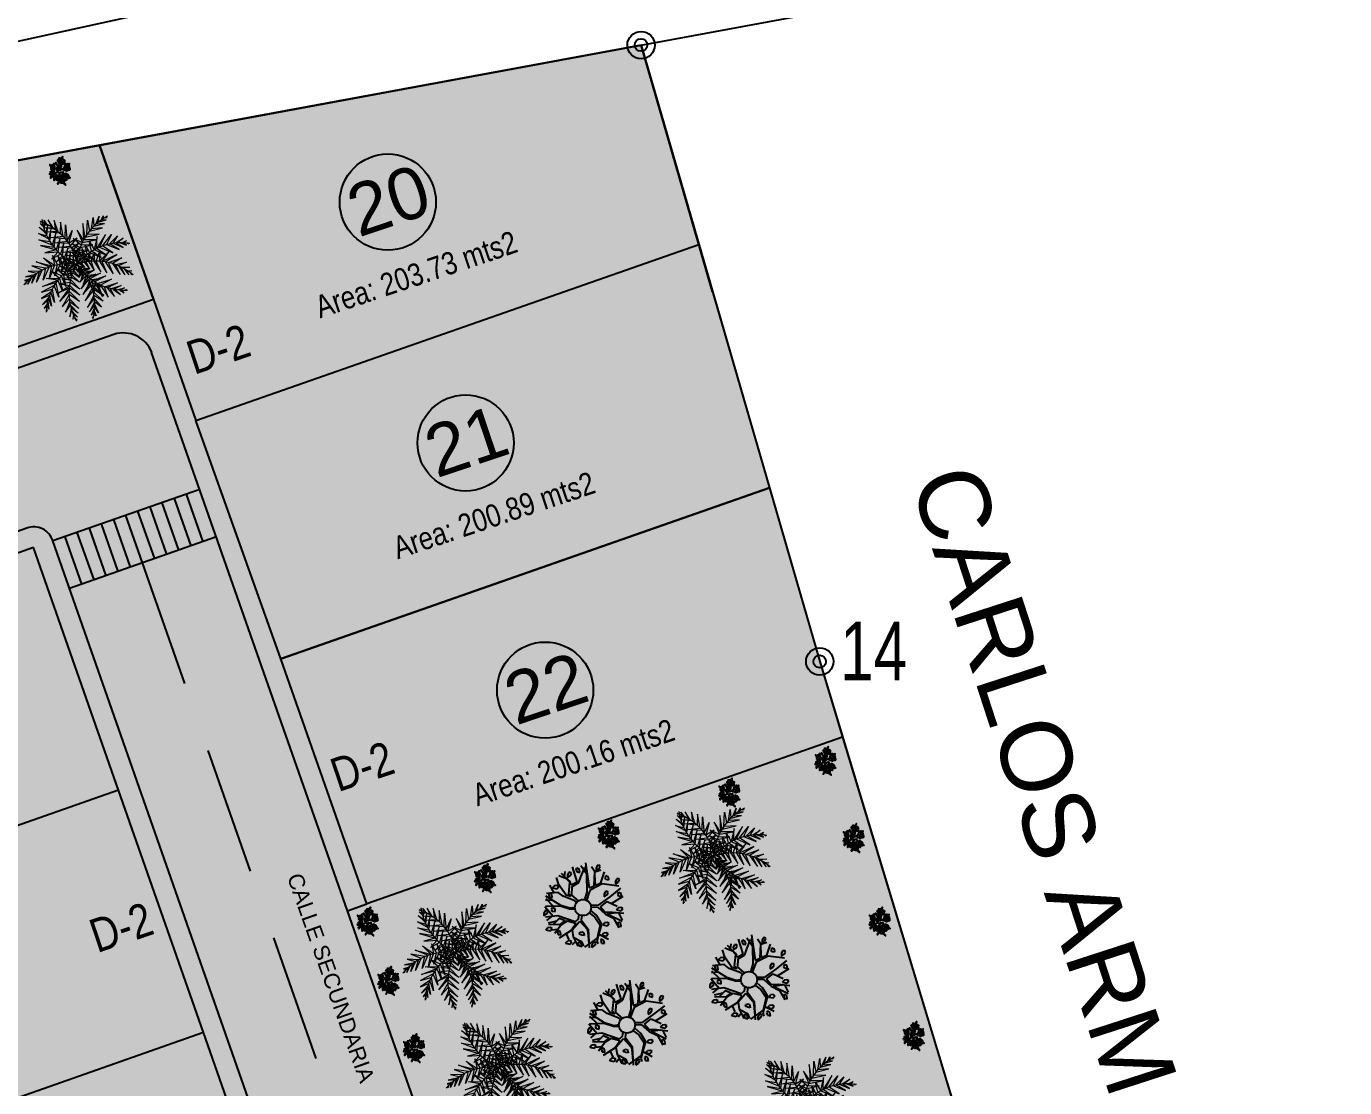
# Model space of a CAD drawing. Header units: millimetres. Extents: x 603916 to 1211550, y 1309898 to 2622648.
# Drawn here: x 604194.4 to 604245.7, y 1311139.1 to 1311180.4 of the extents above; entities that cross this region are included whole.
import ezdxf
from ezdxf.enums import TextEntityAlignment as Align

# ---------------------------------------------------------------- set-up
doc = ezdxf.new("R2010")
doc.units = ezdxf.units.MM
for name, color, linetype in [('ARBOLES', 102, 'Continuous'), ('CERCO', 6, 'Continuous'), ('CIRCULO', 1, 'Continuous'), ('FLORES', 7, 'Continuous'), ('FRAME 025', 7, 'Continuous'), ('MUEBLES', 1, 'Continuous'), ('PALME-1', 82, 'Continuous'), ('ROTULOS LOTES', 1, 'Continuous'), ('texto', 7, 'Continuous'), ('TEXTO 2', 7, 'Continuous')]:
    doc.layers.add(name, color=color, linetype=linetype)
doc.styles.add('PUNTOS PI', font='arial.ttf', dxfattribs={"height": 2.75})
doc.styles.add('ROTULOS', font='arial.ttf', dxfattribs={"height": 3})
doc.styles.add('TSN - Arial Narrow', font='ARIALN.TTF')
doc.styles.add('TSN - Swis721 LtCn BT', font='swisscl.ttf')

# ---------------------------------------------------------------- blocks, each defined once
blk = doc.blocks.new('A$C48C97B70')
at = {"layer": 'PALME-1', "lineweight": 5}
for p, q in [((2.072, 6.54), (2.171, 6.533)), ((2.216, 6.497), (2.072, 6.54)), ((2.315, 6.6), (2.309, 6.418)), ((2.41, 6.325), (2.315, 6.6)), ((2.552, 6.547), (2.605, 6.122)), ((2.687, 6.026), (2.552, 6.547)), ((2.903, 6.407), (2.793, 5.89)), ((2.912, 5.72), (2.903, 6.407)), ((2.109, 6.384), (2.41, 6.325)), ((2.556, 6.176), (2.109, 6.384)), ((2.171, 6.148), (2.687, 6.026)), ((2.793, 5.89), (2.171, 6.148)), ((2.251, 5.877), (2.912, 5.72)), ((3.009, 5.561), (2.251, 5.877)), ((3.221, 6.198), (3.009, 5.561)), ((3.129, 5.334), (3.221, 6.198)), ((3.21, 5.152), (3.477, 5.948)), ((3.477, 5.948), (3.277, 4.976)), ((2.388, 5.472), (3.129, 5.334)), ((3.21, 5.152), (2.388, 5.472)), ((2.535, 5.1), (3.277, 4.976)), ((3.328, 4.818), (2.535, 5.1)), ((3.277, 4.976), (3.756, 5.506)), ((3.756, 5.506), (3.328, 4.818)), ((3.909, 4.977), (3.328, 4.818)), ((3.377, 4.635), (3.909, 4.977)), ((0.788, 4.157), (1.318, 3.745)), ((1.572, 3.782), (0.788, 4.157)), ((1.109, 4.315), (1.959, 3.803)), ((1.771, 3.798), (1.109, 4.315)), ((1.619, 4.431), (2.125, 3.798)), ((1.959, 3.803), (1.619, 4.431)), ((2.169, 4.399), (2.125, 3.798)), ((2.314, 3.783), (2.169, 4.399)), ((2.483, 4.305), (2.467, 3.763)), ((2.621, 3.736), (2.483, 4.305)), ((2.683, 4.767), (3.377, 4.635)), ((3.409, 4.484), (2.683, 4.767)), ((2.742, 4.179), (2.773, 3.702)), ((2.911, 3.665), (2.742, 4.179)), ((2.871, 4.392), (3.435, 4.33)), ((3.454, 4.176), (2.871, 4.392)), ((2.956, 4.034), (3.027, 3.628)), ((3.19, 3.57), (2.956, 4.034)), ((3.012, 4.138), (3.464, 4.032)), ((3.469, 3.911), (3.012, 4.138)), ((3.925, 4.65), (3.409, 4.484)), ((3.435, 4.33), (3.925, 4.65)), ((3.893, 4.364), (3.454, 4.176)), ((3.464, 4.032), (3.893, 4.364)), ((3.468, 3.739), (3.827, 4.113)), ((3.827, 4.113), (3.469, 3.911)), ((3.685, 3.61), (3.842, 4.104)), ((3.842, 4.104), (3.836, 3.693)), ((3.945, 3.747), (4.03, 4.282)), ((4.03, 4.282), (4.076, 3.806)), ((4.221, 3.864), (4.266, 4.448)), ((4.266, 4.448), (4.368, 3.915)), ((4.516, 3.959), (4.561, 4.59)), ((4.561, 4.59), (4.7, 4.004)), ((5.099, 4.709), (4.7, 4.004)), ((4.7, 4.004), (5.327, 3.442)), ((4.863, 4.035), (5.099, 4.709)), ((5.621, 4.675), (4.863, 4.035)), ((5.327, 3.442), (4.863, 4.035)), ((5.049, 4.06), (5.621, 4.675)), ((5.049, 4.06), (5.724, 3.492)), ((5.248, 4.076), (5.963, 4.571)), ((5.724, 3.492), (5.248, 4.076)), ((5.963, 4.571), (5.505, 4.079)), ((5.505, 4.079), (6.145, 3.565)), ((5.691, 4.07), (6.298, 4.391)), ((6.145, 3.565), (5.691, 4.07)), ((6.298, 4.391), (5.897, 4.047)), ((5.897, 4.047), (6.422, 3.625)), ((6.068, 4.019), (6.59, 4.15)), ((6.422, 3.625), (6.068, 4.019)), ((6.59, 4.15), (6.19, 3.993)), ((0.172, 3.309), (0.083, 3.188)), ((0.083, 3.188), (0.123, 3.278)), ((0.108, 3.437), (0.277, 3.37)), ((0.398, 3.434), (0.108, 3.437)), ((0.236, 3.642), (0.655, 3.551)), ((0.772, 3.596), (0.236, 3.642)), ((0.588, 3.523), (0.242, 3.171)), ((0.242, 3.171), (0.398, 3.434)), ((0.485, 3.926), (0.936, 3.651)), ((1.136, 3.706), (0.485, 3.926)), ((0.936, 3.651), (0.485, 3.15)), ((0.485, 3.15), (0.772, 3.596)), ((1.318, 3.745), (0.768, 3.135)), ((0.768, 3.135), (1.136, 3.706)), ((1.771, 3.798), (1.195, 3.13)), ((1.195, 3.13), (1.572, 3.782)), ((1.595, 3.144), (1.959, 3.803)), ((2.125, 3.798), (1.595, 3.144)), ((1.958, 3.173), (2.314, 3.783)), ((2.467, 3.763), (1.958, 3.173)), ((2.375, 3.225), (2.621, 3.736)), ((2.773, 3.702), (2.375, 3.225)), ((2.661, 3.273), (2.911, 3.665)), ((3.027, 3.628), (2.661, 3.273)), ((3.248, 3.258), (2.731, 3.212)), ((2.731, 3.212), (3.134, 3.129)), ((2.982, 3.339), (3.19, 3.57)), ((3.302, 3.524), (2.982, 3.339)), ((3.181, 3.857), (3.468, 3.739)), ((3.462, 3.617), (3.181, 3.857)), ((3.387, 2.981), (3.248, 3.258)), ((3.333, 3.347), (3.387, 2.981)), ((3.494, 3.304), (3.845, 3.186)), ((3.581, 3.546), (3.927, 3.415)), ((3.927, 3.415), (3.685, 3.61)), ((3.836, 3.693), (4.254, 3.401)), ((4.254, 3.401), (3.945, 3.747)), ((4.076, 3.806), (4.544, 3.399)), ((4.544, 3.399), (4.221, 3.864)), ((4.368, 3.915), (4.964, 3.413)), ((4.964, 3.413), (4.516, 3.959)), ((6.261, 3.976), (6.658, 3.683)), ((6.462, 3.919), (6.749, 3.967)), ((6.658, 3.683), (6.462, 3.919)), ((6.749, 3.967), (6.592, 3.874)), ((6.706, 3.831), (6.813, 3.725)), ((6.813, 3.725), (6.759, 3.809)), ((2.103, 2.613), (2.646, 2.352)), ((2.729, 2.522), (2.103, 2.613)), ((2.305, 2.87), (2.804, 2.657)), ((2.885, 2.79), (2.305, 2.87)), ((2.517, 3.065), (2.973, 2.919)), ((3.058, 3.034), (2.517, 3.065)), ((3.166, 1.967), (2.729, 2.522)), ((2.804, 2.657), (3.166, 1.967)), ((3.27, 2.374), (2.885, 2.79)), ((2.973, 2.919), (3.27, 2.374)), ((3.331, 2.658), (3.058, 3.034)), ((3.134, 3.129), (3.331, 2.658)), ((3.534, 3.189), (3.34, 2.708)), ((3.34, 2.708), (3.598, 3.029)), ((3.647, 2.918), (3.373, 2.451)), ((3.373, 2.451), (3.71, 2.789)), ((3.785, 2.652), (3.45, 2.173)), ((3.45, 2.173), (3.866, 2.519)), ((3.845, 3.186), (3.534, 3.189)), ((3.598, 3.029), (4.106, 2.989)), ((4.106, 2.989), (3.647, 2.918)), ((3.71, 2.789), (4.331, 2.805)), ((4.331, 2.805), (3.785, 2.652)), ((3.866, 2.519), (4.646, 2.527)), ((4.646, 2.527), (3.953, 2.391)), ((1.792, 1.596), (2.581, 2.199)), ((2.516, 2.023), (1.792, 1.596)), ((2.457, 1.832), (1.821, 1.24)), ((1.871, 2.113), (2.646, 2.352)), ((2.581, 2.199), (1.871, 2.113)), ((2.926, 1.242), (2.457, 1.832)), ((2.516, 2.023), (2.926, 1.242)), ((3.06, 1.619), (2.581, 2.199)), ((2.646, 2.352), (3.06, 1.619)), ((3.953, 2.391), (3.586, 1.876)), ((3.586, 1.876), (4.066, 2.239)), ((3.926, 1.441), (4.066, 2.239)), ((4.172, 2.112), (3.926, 1.441)), ((4.066, 2.239), (4.908, 2.274)), ((4.908, 2.274), (4.172, 2.112)), ((4.35, 1.136), (4.172, 2.112)), ((4.3, 1.974), (5.183, 1.983)), ((4.3, 1.974), (4.35, 1.136)), ((5.183, 1.983), (4.444, 1.835)), ((4.444, 1.835), (4.68, 0.999)), ((4.68, 0.999), (4.639, 1.669)), ((4.639, 1.669), (5.461, 1.659)), ((5.461, 1.659), (4.789, 1.558)), ((1.821, 1.24), (2.399, 1.582)), ((2.369, 1.398), (1.925, 0.874)), ((1.925, 0.874), (2.347, 1.192)), ((2.338, 1.019), (2.097, 0.538)), ((2.097, 0.538), (2.337, 0.894)), ((2.647, 0.589), (2.338, 1.019)), ((2.338, 0.821), (2.539, 0.37)), ((2.347, 1.192), (2.647, 0.589)), ((2.764, 0.846), (2.369, 1.398)), ((2.399, 1.582), (2.764, 0.846)), ((4.789, 1.558), (5.053, 0.924)), ((5.053, 0.924), (4.963, 1.444)), ((4.963, 1.444), (5.636, 1.437)), ((5.636, 1.437), (5.112, 1.358)), ((5.112, 1.358), (5.431, 0.925)), ((5.431, 0.925), (5.223, 1.3)), ((5.289, 1.268), (5.782, 1.241)), ((5.782, 1.241), (5.48, 1.184)), ((5.48, 1.184), (5.67, 0.964)), ((5.67, 0.964), (5.609, 1.136)), ((5.724, 1.097), (5.874, 1.11)), ((5.874, 1.11), (5.78, 1.08)), ((2.351, 0.612), (2.242, 0.343)), ((2.242, 0.343), (2.366, 0.476)), ((2.539, 0.37), (2.351, 0.612)), ((2.384, 0.355), (2.464, 0.229)), ((2.464, 0.229), (2.394, 0.298))]:
    blk.add_line(p, q, dxfattribs=at)
for points in [[(2.155, 6.219), (2.027, 6.48), (2.16, 6.356)], [(2.156, 6.01), (2.325, 6.474), (2.155, 6.219)], [(2.17, 6.478), (2.241, 6.61), (2.176, 6.535)], [(2.227, 5.436), (1.748, 5.928), (2.191, 5.641)], [(2.17, 5.812), (1.897, 6.276), (2.16, 5.937)], [(2.191, 5.641), (2.448, 6.263), (2.17, 5.812)], [(2.271, 5.255), (2.584, 6.015), (2.227, 5.436)], [(2.418, 4.824), (2.773, 5.631), (2.346, 5.01)], [(4.393, 4.884), (4.496, 5.717), (4.256, 4.754)], [(4.545, 5.014), (4.834, 5.833), (4.75, 5.166)], [(4.907, 5.267), (5.211, 5.884), (5.087, 5.37)], [(5.242, 5.447), (5.588, 5.859), (5.357, 5.498)], [(5.621, 5.597), (5.824, 5.804), (5.752, 5.637)], [(5.87, 5.669), (6.018, 5.646), (5.926, 5.682)], [(2.418, 4.824), (1.666, 5.198), (2.495, 4.652)], [(2.346, 5.01), (1.67, 5.556), (2.271, 5.255)], [(2.57, 4.504), (2.932, 5.265), (2.495, 4.652)], [(2.749, 4.211), (3.062, 4.925), (2.665, 4.34)], [(4.019, 4.489), (3.686, 5.027), (4.142, 4.634)], [(4.256, 4.754), (4.053, 5.439), (4.142, 4.634)], [(4.393, 4.884), (5.273, 4.819), (4.545, 5.014)], [(4.75, 5.166), (5.571, 5.125), (4.907, 5.267)], [(5.087, 5.37), (5.76, 5.335), (5.242, 5.447)], [(5.424, 5.526), (5.918, 5.521), (5.621, 5.597)], [(2.495, 4.652), (1.781, 4.688), (2.57, 4.504)], [(2.665, 4.34), (2.047, 4.205), (2.57, 4.504)], [(2.84, 4.084), (2.267, 3.963), (2.749, 4.211)], [(2.936, 3.961), (3.195, 4.526), (2.84, 4.084)], [(3.112, 3.763), (3.275, 4.247), (3.03, 3.852)], [(3.551, 3.72), (3.388, 4.212), (3.624, 3.876)], [(3.681, 3.983), (3.437, 4.467), (3.752, 4.108)], [(3.836, 4.239), (3.531, 4.739), (3.925, 4.367)], [(3.752, 4.108), (4.371, 4.052), (3.836, 4.239)], [(3.925, 4.367), (4.703, 4.31), (4.019, 4.489)], [(4.142, 4.634), (4.98, 4.546), (4.256, 4.754)], [(2.338, 3.057), (1.86, 3.471), (2.176, 2.959)], [(2.614, 3.199), (2.169, 3.579), (2.474, 3.131)], [(2.892, 3.311), (2.453, 3.629), (2.757, 3.26)], [(3.03, 3.852), (2.492, 3.783), (2.936, 3.961)], [(2.757, 3.26), (2.714, 2.641), (2.614, 3.199)], [(3.173, 3.397), (2.712, 3.637), (3.007, 3.35)], [(3.235, 3.642), (2.716, 3.653), (3.112, 3.763)], [(3.007, 3.35), (2.918, 2.847), (2.892, 3.311)], [(3.291, 3.426), (3.14, 3.089), (3.173, 3.397)], [(3.325, 3.56), (3.354, 3.929), (3.235, 3.642)], [(3.524, 3.316), (3.359, 2.985), (3.577, 3.207)], [(3.504, 3.607), (3.861, 3.703), (3.551, 3.72)], [(3.577, 3.207), (4.054, 3.003), (3.645, 3.048)], [(3.608, 3.461), (3.828, 3.163), (3.73, 3.458)], [(3.624, 3.876), (4.134, 3.884), (3.681, 3.983)], [(3.73, 3.458), (4.128, 3.79), (3.902, 3.447)], [(3.902, 3.447), (4.096, 2.975), (4.023, 3.434)], [(4.023, 3.434), (4.383, 3.838), (4.165, 3.413)], [(4.165, 3.413), (4.34, 2.817), (4.318, 3.383)], [(4.318, 3.383), (4.671, 3.85), (4.469, 3.347)], [(4.469, 3.347), (4.701, 2.603), (4.618, 3.304)], [(4.618, 3.304), (4.996, 3.811), (4.797, 3.243)], [(4.951, 3.181), (5.513, 3.622), (4.797, 3.243)], [(4.797, 3.243), (5.023, 2.432), (4.951, 3.181)], [(5.122, 3.102), (5.935, 3.312), (4.951, 3.181)], [(1.737, 2.622), (0.883, 2.467), (1.554, 2.443)], [(1.889, 2.751), (1.05, 2.782), (2.039, 2.865)], [(2.039, 2.865), (1.395, 3.175), (2.176, 2.959)], [(1.554, 2.443), (1.465, 1.626), (1.429, 2.305)], [(1.889, 2.751), (1.814, 1.872), (1.737, 2.622)], [(2.176, 2.959), (2.13, 2.118), (2.039, 2.865)], [(2.474, 3.131), (2.407, 2.354), (2.338, 3.057)], [(3.815, 2.498), (3.259, 1.952), (3.845, 2.347)], [(3.735, 2.799), (3.284, 2.372), (3.778, 2.649)], [(3.645, 3.048), (3.314, 2.661), (3.689, 2.935)], [(3.689, 2.935), (4.213, 2.799), (3.735, 2.799)], [(3.778, 2.649), (4.355, 2.548), (3.815, 2.498)], [(5.122, 3.102), (5.384, 2.259), (5.298, 3.008)], [(5.298, 3.008), (6.166, 3.04), (5.516, 2.873)], [(5.516, 2.873), (5.778, 2.094), (5.667, 2.764)], [(5.667, 2.764), (6.352, 2.708), (5.829, 2.634)], [(5.829, 2.634), (6.043, 1.995), (5.957, 2.518)], [(5.957, 2.518), (6.468, 2.348), (6.047, 2.431)], [(1.198, 2.002), (0.737, 1.726), (1.13, 1.897)], [(0.99, 1.652), (0.753, 1.484), (0.93, 1.529)], [(1.429, 2.305), (0.772, 2.102), (1.299, 2.143)], [(1.092, 1.835), (1.018, 1.347), (0.99, 1.652)], [(1.299, 2.143), (1.227, 1.473), (1.198, 2.002)], [(3.872, 2.159), (3.253, 1.588), (3.887, 1.994)], [(3.895, 1.806), (3.264, 1.188), (3.891, 1.606)], [(3.845, 2.347), (4.468, 2.241), (3.872, 2.159)], [(3.891, 1.606), (4.315, 0.848), (3.87, 1.351)], [(3.887, 1.994), (4.536, 1.694), (3.872, 2.159)], [(3.895, 1.806), (4.452, 1.178), (3.887, 1.994)], [(6.097, 2.378), (6.274, 1.917), (6.236, 2.221)], [(6.236, 2.221), (6.503, 2.108), (6.321, 2.114)], [(6.394, 2.016), (6.426, 1.87), (6.427, 1.969)], [(0.88, 1.418), (0.879, 1.268), (0.858, 1.364)], [(3.87, 1.351), (3.296, 0.762), (3.843, 1.166)], [(3.8, 0.963), (3.329, 0.481), (3.756, 0.796)], [(3.843, 1.166), (4.104, 0.531), (3.8, 0.963)], [(3.694, 0.607), (3.365, 0.24), (3.618, 0.413)], [(3.507, 0.179), (3.392, 0.083), (3.48, 0.128)], [(3.618, 0.413), (3.639, 0.123), (3.562, 0.288)], [(3.756, 0.796), (3.836, 0.264), (3.718, 0.676)]]:
    blk.add_lwpolyline(points, dxfattribs=at)
for centre, start, end in [((5.589, 6.144), 171.01045, 231.44645), ((6.694, 2.334), 100.47619, 160.91219), ((4.041, 0.074), 99.94926, 160.38526), ((0.46, 1.763), 329.11631, 29.5523), ((3.594, 0.025), 32.00062, 92.43661)]:
    blk.add_arc(centre, 3.435, start, end, dxfattribs=at)
at = {"layer": 'PALME-1', "lineweight": 5, "extrusion": (0, 0, -1)}
for centre, major_axis, start_param, end_param in [((0.035, 3.843), (2.429, 2.429), -0.156897, 0.89791), ((5.421, 0.645), (-2.429, 2.429), 0.173647, 1.228454), ((1.947, 0.368), (-2.429, 2.429), 0.182844, 1.237651), ((5.771, 0.927), (2.429, 2.429), 3.700109, 4.754916), ((6.759, 4.372), (-2.429, 2.429), 4.173367, 5.228174)]:
    blk.add_ellipse(centre, major_axis=major_axis, ratio=1, start_param=start_param, end_param=end_param, dxfattribs=at)
blk = doc.blocks.new('p_arbol04')
at = {"layer": 'ARBOLES'}
for p, q in [((-1.003, 0.765), (-1.206, 2.042)), ((-0.408, 1.55), (-1.03, 2.13)), ((-0.623, 1.751), (-0.408, 2.362)), ((0.051, 1.875), (0.346, 2.362)), ((0.761, 1.696), (0.543, 2.316)), ((0.739, 1.388), (0.805, 2.293)), ((0.772, 1.945), (1.1, 2.177)), ((1.121, 1.006), (1.721, 1.988)), ((-1.718, 0.414), (-2.406, 1.04)), ((-1.98, 0.646), (-1.849, 1.574)), ((-1.07, 0.749), (-1.815, 1.547)), ((-1.138, 1.515), (-1.476, 1.85)), ((-1.41, 1.113), (-1.364, 1.898)), ((-0.375, 1.086), (-0.408, 1.55)), ((-0.047, 0.205), (-0.375, 1.086)), ((-0.178, 0.97), (0.051, 1.875)), ((0.018, 0.878), (0.739, 1.388)), ((0.117, 0.646), (0.608, 1.04)), ((0.608, 1.04), (1.158, 0.873)), ((0.636, 1.196), (0.778, 1.371)), ((0.704, 1.166), (0.636, 1.196)), ((0.708, 1.165), (1.121, 1.006)), ((0.778, 1.371), (0.783, 1.942)), ((1.158, 0.873), (1.571, 1.059)), ((2.581, 1.481), (1.362, 0.043)), ((1.571, 1.059), (2.283, 1.298)), ((1.984, 0.831), (2.181, 1.574)), ((1.984, 0.831), (2.41, 1.295)), ((-2.489, -0.25), (-2.832, 0.066)), ((-2.144, -0.12), (-2.668, 0.507)), ((-2.077, 0.227), (-2.603, 0.599)), ((-2.079, 0.738), (-2.537, 0.808)), ((-1.768, 0.206), (-2.439, 0.251)), ((-1.768, 0.206), (-1.62, -0.236)), ((-1.194, -0.839), (-1.718, 0.414)), ((-0.777, 0.094), (-1.07, 0.749)), ((-0.71, 0.11), (-1.003, 0.765)), ((-0.515, -0.225), (-0.777, 0.094)), ((-0.425, -0.127), (-0.71, 0.11)), ((-0.014, 0.623), (-0.178, 0.97)), ((-0.057, 0.021), (-0.047, 0.205)), ((-0.014, 0.623), (0.018, 0.878)), ((0.136, -0.002), (0.117, 0.646)), ((1.034, -0.05), (1.984, 0.831)), ((1.362, 0.043), (1.722, -0.143)), ((1.722, -0.143), (2.541, 0.507)), ((1.82, -0.189), (2.383, 0.381)), ((2.541, 0.507), (2.64, 0.947)), ((2.541, 0.507), (2.934, 0.275)), ((-1.882, -1.048), (-2.898, -0.746)), ((-2.046, -0.213), (-2.865, -0.282)), ((-2.313, -0.92), (-2.505, -1.372)), ((-1.62, -0.236), (-2.144, -0.12)), ((-1.554, -0.375), (-2.046, -0.213)), ((-1.259, -0.955), (-1.554, -0.375)), ((-0.866, -0.885), (-1.194, -0.839)), ((-0.866, -0.885), (-0.616, -0.706)), ((-0.53, -0.911), (-0.801, -1.071)), ((0.866, -1.332), (0.474, -0.903)), ((0.496, -0.29), (1.034, -0.05)), ((0.551, -0.431), (1.132, -0.189)), ((1.132, -0.189), (1.362, -0.12)), ((1.362, -0.12), (2.246, -0.468)), ((1.82, -0.189), (2.214, -0.352)), ((2.214, -0.352), (3, -0.027)), ((2.246, -0.468), (2.934, -1.488)), ((-2.287, -1.813), (-2.636, -1.813)), ((-2.144, -1.465), (-2.439, -2.184)), ((-2.153, -1.476), (-1.98, -2.161)), ((-1.816, -1.071), (-2.144, -1.465)), ((-0.978, -1.928), (-1.955, -2.892)), ((-1.259, -0.978), (-1.882, -1.048)), ((-0.995, -1.071), (-1.816, -1.071)), ((-1.039, -1.872), (-1.152, -2.045)), ((-0.925, -1.07), (-1.039, -1.872)), ((-0.995, -1.07), (-0.925, -1.07)), ((-0.803, -1.07), (-0.978, -1.928)), ((-0.803, -1.071), (-0.801, -1.071)), ((0.018, -1.72), (-0.178, -2.393)), ((0.182, -1.72), (-0.047, -2.416)), ((-0.036, -1.178), (0.018, -1.72)), ((0.182, -1.14), (0.182, -1.72)), ((0.394, -1.003), (0.706, -1.349)), ((0.706, -1.349), (0.706, -2.138)), ((0.87, -1.512), (0.805, -2.045)), ((0.866, -1.332), (1.886, -1.558)), ((0.87, -1.512), (1.493, -1.628)), ((1.493, -1.628), (1.722, -2.416)), ((1.886, -1.558), (2.902, -1.744)), ((-1.98, -2.161), (-2.144, -2.509)), ((-1.03, -2.857), (-2.144, -2.602)), ((-1.525, -2.442), (-1.759, -2.685)), ((-1.152, -2.045), (-1.536, -2.447)), ((-0.047, -2.416), (-1.194, -2.973)), ((-0.178, -2.393), (-1.03, -2.857)), ((-0.735, -2.764), (-0.539, -3.53)), ((0.87, -2.787), (0.608, -3.553)), ((0.706, -2.138), (0.87, -2.787)), ((0.805, -2.045), (1.165, -2.44)), ((0.805, -2.231), (1.132, -3.437)), ((0.805, -2.231), (1.328, -2.67)), ((1.165, -2.44), (1.657, -3.135)), ((1.427, -2.811), (1.198, -3.367)), ((1.591, -1.966), (2.574, -2.254))]:
    blk.add_line(p, q, dxfattribs=at)
at = {"layer": 'ARBOLES', "color": 1}
for p, q in [((-0.965, 2.011), (-1.091, 1.802)), ((-0.965, 2.011), (-0.866, 1.988)), ((-0.829, 1.802), (-0.866, 1.988)), ((-0.431, 2.094), (-0.267, 1.802)), ((-0.431, 2.094), (-0.229, 2.094)), ((-0.079, 1.961), (-0.229, 2.094)), ((-0.042, 1.802), (-0.079, 1.961)), ((-2.254, 1.324), (-2.404, 1.191)), ((-2.404, 1.191), (-2.179, 1.138)), ((-2.066, 1.377), (-2.254, 1.324)), ((-2.179, 1.138), (-1.991, 1.165)), ((-1.954, 1.298), (-2.066, 1.377)), ((-1.991, 1.165), (-1.954, 1.298)), ((-1.691, 1.085), (-1.729, 0.953)), ((-1.541, 1.112), (-1.691, 1.085)), ((-1.466, 0.899), (-1.541, 1.112)), ((-1.091, 1.802), (-0.979, 1.616)), ((-0.979, 1.616), (-0.829, 1.802)), ((-0.267, 1.802), (-0.042, 1.802)), ((1.008, 1.882), (0.858, 1.749)), ((0.858, 1.749), (1.083, 1.696)), ((1.196, 1.935), (1.008, 1.882)), ((1.083, 1.696), (1.271, 1.722)), ((1.308, 1.855), (1.196, 1.935)), ((1.271, 1.722), (1.308, 1.855)), ((1.772, 1.719), (1.646, 1.51)), ((1.646, 1.51), (1.758, 1.324)), ((1.758, 1.324), (1.908, 1.51)), ((1.772, 1.719), (1.87, 1.696)), ((1.908, 1.51), (1.87, 1.696)), ((-3.093, 0.395), (-2.928, 0.103)), ((-3.093, 0.395), (-2.891, 0.395)), ((-2.928, 0.103), (-2.703, 0.103)), ((-2.741, 0.262), (-2.891, 0.395)), ((-2.703, 0.103), (-2.741, 0.262)), ((-1.729, 0.953), (-1.616, 0.767)), ((-1.616, 0.767), (-1.579, 0.793)), ((-1.579, 0.793), (-1.466, 0.899)), ((2.808, 0.634), (2.658, 0.501)), ((2.658, 0.501), (2.883, 0.448)), ((2.995, 0.687), (2.808, 0.634)), ((2.883, 0.448), (3.07, 0.475)), ((3.108, 0.608), (2.995, 0.687)), ((3.07, 0.475), (3.108, 0.608)), ((-2.614, -0.298), (-2.741, -0.507)), ((-2.741, -0.507), (-2.628, -0.693)), ((-2.628, -0.693), (-2.479, -0.507)), ((-2.614, -0.298), (-2.516, -0.322)), ((-2.479, -0.507), (-2.516, -0.322)), ((2.695, -0.322), (2.658, -0.454)), ((2.658, -0.454), (2.77, -0.64)), ((2.845, -0.295), (2.695, -0.322)), ((2.77, -0.64), (2.808, -0.613)), ((2.808, -0.613), (2.92, -0.507)), ((2.92, -0.507), (2.845, -0.295)), ((-2.868, -1.357), (-2.703, -1.649)), ((-2.868, -1.357), (-2.666, -1.357)), ((-2.703, -1.649), (-2.479, -1.649)), ((-2.516, -1.489), (-2.666, -1.357)), ((-2.479, -1.649), (-2.516, -1.489)), ((-1.669, -1.683), (-1.552, -1.621)), ((-1.61, -1.869), (-1.669, -1.683)), ((-1.523, -2.014), (-1.61, -1.869)), ((-1.552, -1.621), (-1.406, -1.724)), ((-1.406, -1.869), (-1.523, -2.014)), ((-1.406, -1.724), (-1.406, -1.869)), ((1.758, -1.091), (1.608, -1.224)), ((1.608, -1.224), (1.833, -1.277)), ((1.945, -1.038), (1.758, -1.091)), ((1.833, -1.277), (2.02, -1.251)), ((2.058, -1.118), (1.945, -1.038)), ((2.02, -1.251), (2.058, -1.118)), ((2.395, -1.834), (2.358, -1.967)), ((2.545, -1.808), (2.395, -1.834)), ((2.62, -2.02), (2.545, -1.808)), ((3.033, -1.091), (2.883, -1.224)), ((2.883, -1.224), (3.108, -1.277)), ((3.22, -1.038), (3.033, -1.091)), ((3.108, -1.277), (3.295, -1.251)), ((3.333, -1.118), (3.22, -1.038)), ((3.295, -1.251), (3.333, -1.118)), ((-2.239, -2.024), (-2.366, -2.233)), ((-2.366, -2.233), (-2.254, -2.418)), ((-2.254, -2.418), (-2.104, -2.233)), ((-2.239, -2.024), (-2.141, -2.047)), ((-2.104, -2.233), (-2.141, -2.047)), ((-1.654, -2.896), (-1.804, -3.029)), ((-1.466, -2.843), (-1.654, -2.896)), ((-1.354, -2.923), (-1.466, -2.843)), ((-1.391, -3.055), (-1.354, -2.923)), ((-0.019, -2.525), (0.146, -2.817)), ((-0.019, -2.525), (0.183, -2.525)), ((0.146, -2.817), (0.371, -2.817)), ((0.333, -2.657), (0.183, -2.525)), ((0.371, -2.817), (0.333, -2.657)), ((1.481, -2.551), (1.646, -2.843)), ((1.481, -2.551), (1.683, -2.551)), ((1.646, -2.843), (1.87, -2.843)), ((1.833, -2.684), (1.683, -2.551)), ((1.87, -2.843), (1.833, -2.684)), ((2.358, -1.967), (2.47, -2.153)), ((2.47, -2.153), (2.508, -2.126)), ((2.508, -2.126), (2.62, -2.02)), ((-1.804, -3.029), (-1.579, -3.082)), ((-1.579, -3.082), (-1.391, -3.055)), ((-1.194, -2.973), (-1.325, -3.182)), ((-0.979, -3.162), (-1.091, -3.347)), ((-1.091, -3.347), (-0.979, -3.533)), ((-0.866, -3.162), (-0.979, -3.135)), ((-0.979, -3.533), (-0.829, -3.347)), ((-0.829, -3.347), (-0.866, -3.162)), ((-0.656, -2.976), (-0.491, -3.268)), ((-0.656, -2.976), (-0.454, -2.976)), ((-0.491, -3.268), (-0.267, -3.268)), ((-0.304, -3.109), (-0.454, -2.976)), ((-0.267, -3.268), (-0.304, -3.109)), ((0.797, -3.245), (0.671, -3.454)), ((0.671, -3.454), (0.783, -3.639)), ((0.783, -3.639), (0.933, -3.454)), ((0.797, -3.245), (0.896, -3.268)), ((0.933, -3.454), (0.896, -3.268))]:
    blk.add_line(p, q, dxfattribs=at)
at = {"layer": 'ARBOLES'}
blk.add_circle((-0.03, -0.578), 0.6, dxfattribs=at)
blk = doc.blocks.new('FLORES-1')
at = {"color": 86, "linetype": 'Continuous'}
for p, q in [((0.05, 0.385), (0.045, 0.422)), ((0.05, 0.382), (0.061, 0.281)), ((0.054, 0.385), (0.068, 0.419)), ((-0.188, 0.272), (-0.183, 0.181)), ((-0.183, 0.181), (-0.159, 0.155)), ((-0.159, 0.155), (-0.182, 0.283)), ((-0.141, 0.099), (-0.027, -0.013)), ((-0.074, 0.088), (-0.105, 0.101)), ((-0.064, 0.077), (-0.101, 0.09)), ((0.056, 0.146), (-0.002, 0.01)), ((0.168, 0.017), (0.07, -0.012)), ((0.168, 0.017), (0.196, 0.029)), ((0.23, 0.294), (0.188, 0.231))]:
    blk.add_line(p, q, dxfattribs=at)
at = {"color": 1, "linetype": 'Continuous'}
for p, q in [((-0.183, 0.183), (-0.196, 0.169)), ((0.056, 0.146), (0.064, 0.192)), ((0.069, 0.177), (0.069, 0.199))]:
    blk.add_line(p, q, dxfattribs=at)
at = {"color": 86, "linetype": 'Continuous'}
for points in [[(-0.217, 0.356), (-0.235, 0.368), (-0.251, 0.364), (-0.223, 0.355)], [(0.041, 0.367), (-0.039, 0.398), (-0.032, 0.385), (0.038, 0.363)], [(0.078, 0.41), (0.053, 0.382)], [(0.06, 0.318), (0.146, 0.399), (0.146, 0.372), (0.056, 0.312)], [(0.102, 0.471), (0.12, 0.499), (0.122, 0.485), (0.114, 0.464)], [(0.194, 0.245), (0.178, 0.395), (0.192, 0.388), (0.198, 0.257), (0.217, 0.334), (0.218, 0.299), (0.203, 0.259)], [(0.333, 0.356), (0.368, 0.404), (0.371, 0.393), (0.338, 0.35)], [(-0.3, 0.135), (-0.385, 0.181), (-0.363, 0.19), (-0.305, 0.159)], [(-0.223, 0.04), (-0.262, -0.01), (-0.273, -0.009), (-0.233, 0.049)], [(-0.219, 0.287), (-0.27, 0.256), (-0.269, 0.243), (-0.208, 0.289)], [(-0.17, 0.299), (-0.144, 0.266), (-0.019, -0.02)], [(-0.078, 0.029), (-0.159, 0.014), (-0.167, 0.003), (-0.073, 0.029)], [(-0.136, 0.247), (-0.09, 0.317), (-0.09, 0.296), (-0.132, 0.248)], [(-0.104, 0.181), (-0.069, 0.258), (-0.065, 0.242), (-0.102, 0.175)], [(-0.071, 0.106), (-0.022, 0.181), (-0.019, 0.155), (-0.068, 0.101)], [(0.004, -0.008), (-0.032, 0.064), (-0.046, 0.045), (0.001, -0.001)], [(0.062, 0.261), (-0.009, 0.344), (-0.042, 0.357), (0.067, 0.244)], [(0.024, 0.093), (-0.016, 0.254), (-0.03, 0.244), (0.026, 0.082)], [(-0.003, 0.006), (0.12, -0.041), (0.116, -0.073), (0.006, -0.002)], [(0, 0.014), (0.133, 0.064), (0.132, 0.042), (0.004, 0.013)], [(0.044, 0.117), (0.149, 0.129), (0.134, 0.111), (0.045, 0.114)], [(0.062, 0.168), (0.163, 0.241), (0.154, 0.275), (0.06, 0.167)], [(0.129, 0.002), (0.184, -0.022), (0.193, -0.017), (0.134, 0.002)], [(0.179, 0.183), (0.282, 0.17), (0.286, 0.151), (0.178, 0.18)], [(0.196, 0.245), (0.339, 0.231), (0.342, 0.253), (0.198, 0.247)], [(0.262, 0.015), (0.304, -0.01), (0.288, -0.016), (0.26, 0.004)], [(0.264, 0.078), (0.276, 0.111), (0.287, 0.094), (0.268, 0.079)], [(-0.019, -0.02), (-0.132, -0.038), (-0.144, -0.059), (-0.021, -0.02)], [(0.01, -0.004), (-0.054, -0.123), (-0.011, -0.107), (0.004, -0.008)], [(0.006, -0.002), (0.047, -0.107), (0.08, -0.101), (0.01, -0.004)]]:
    blk.add_lwpolyline(points, dxfattribs=at)
at = {"color": 1, "linetype": 'Continuous'}
for points in [[(0.084, 0.441), (0.152, 0.44), (0.085, 0.447), (0.124, 0.455), (0.072, 0.453), (0.087, 0.468), (0.06, 0.456), (0.064, 0.474), (0.051, 0.456), (0.05, 0.474), (0.045, 0.457), (0.036, 0.47), (0.04, 0.457), (0.023, 0.465), (0.033, 0.457), (0.015, 0.47), (0.017, 0.454), (-0.001, 0.459), (0.011, 0.451), (-0.017, 0.462), (-0.001, 0.45), (-0.035, 0.448), (-0.004, 0.442), (-0.047, 0.437), (0.006, 0.44), (-0.037, 0.419), (0.016, 0.439), (-0.004, 0.418), (0.022, 0.443), (0.016, 0.409), (0.033, 0.442), (0.036, 0.418), (0.042, 0.442), (0.05, 0.41), (0.048, 0.441), (0.076, 0.417), (0.065, 0.439), (0.107, 0.412), (0.074, 0.44), (0.127, 0.42), (0.089, 0.442)], [(0.271, 0.347), (0.243, 0.307), (0.28, 0.334), (0.258, 0.297), (0.289, 0.324), (0.268, 0.282), (0.294, 0.316), (0.29, 0.273), (0.305, 0.315), (0.317, 0.258), (0.315, 0.304), (0.35, 0.265), (0.327, 0.307), (0.374, 0.287), (0.344, 0.313), (0.369, 0.309), (0.332, 0.326), (0.352, 0.33), (0.324, 0.336), (0.331, 0.347), (0.316, 0.346), (0.319, 0.362), (0.304, 0.362), (0.306, 0.384), (0.293, 0.373), (0.294, 0.392), (0.278, 0.386), (0.273, 0.409), (0.265, 0.386), (0.251, 0.419), (0.262, 0.377), (0.224, 0.401), (0.259, 0.375), (0.21, 0.378), (0.259, 0.367), (0.215, 0.357), (0.268, 0.358), (0.22, 0.342), (0.271, 0.351), (0.226, 0.329), (0.266, 0.341)], [(-0.161, 0.17), (-0.138, 0.187), (-0.16, 0.156), (-0.125, 0.173), (-0.153, 0.149), (-0.107, 0.154), (-0.149, 0.14), (-0.102, 0.131), (-0.151, 0.128), (-0.104, 0.11), (-0.151, 0.116), (-0.105, 0.094), (-0.159, 0.11), (-0.131, 0.072), (-0.17, 0.108), (-0.151, 0.054), (-0.173, 0.105), (-0.174, 0.045), (-0.182, 0.107), (-0.196, 0.04), (-0.198, 0.11), (-0.221, 0.046), (-0.215, 0.11), (-0.243, 0.051), (-0.228, 0.109), (-0.27, 0.068), (-0.238, 0.119), (-0.29, 0.093), (-0.248, 0.129), (-0.305, 0.123), (-0.257, 0.144), (-0.311, 0.148), (-0.257, 0.153), (-0.304, 0.169), (-0.253, 0.161), (-0.287, 0.186), (-0.248, 0.17), (-0.262, 0.201), (-0.24, 0.176), (-0.237, 0.213), (-0.23, 0.179), (-0.217, 0.217), (-0.218, 0.176), (-0.199, 0.215), (-0.205, 0.178), (-0.188, 0.215), (-0.195, 0.173)], [(-0.157, 0.318), (-0.107, 0.327), (-0.161, 0.329), (-0.128, 0.346), (-0.163, 0.335), (-0.148, 0.355), (-0.167, 0.338), (-0.169, 0.36), (-0.176, 0.339), (-0.18, 0.36), (-0.181, 0.338), (-0.191, 0.359), (-0.192, 0.336), (-0.209, 0.354), (-0.2, 0.336), (-0.227, 0.342), (-0.209, 0.328), (-0.239, 0.333), (-0.212, 0.32), (-0.244, 0.321), (-0.209, 0.317), (-0.238, 0.301), (-0.202, 0.317), (-0.228, 0.286), (-0.194, 0.311), (-0.202, 0.277), (-0.182, 0.31), (-0.176, 0.275), (-0.173, 0.31), (-0.152, 0.282), (-0.163, 0.32), (-0.123, 0.296), (-0.161, 0.315)], [(-0.177, 0.172), (-0.183, 0.168), (-0.179, 0.175)], [(-0.169, 0.164), (-0.172, 0.161), (-0.169, 0.165)], [(-0.166, 0.196), (-0.161, 0.206), (-0.167, 0.2)], [(-0.161, 0.176), (-0.147, 0.195), (-0.163, 0.183)], [(0.079, 0.181), (0.071, 0.145), (0.07, 0.173)], [(0.081, 0.193), (0.082, 0.199), (0.083, 0.195)], [(0.099, 0.195), (0.086, 0.154), (0.085, 0.185)], [(0.149, 0.231), (0.179, 0.239), (0.147, 0.224), (0.194, 0.21), (0.144, 0.217), (0.19, 0.193), (0.15, 0.195), (0.17, 0.167), (0.12, 0.192), (0.135, 0.159), (0.112, 0.2), (0.11, 0.152), (0.101, 0.196)], [(0.225, 0.069), (0.258, 0.082), (0.237, 0.065), (0.264, 0.069), (0.237, 0.056), (0.266, 0.058), (0.237, 0.05), (0.272, 0.045), (0.243, 0.04), (0.273, 0.027), (0.245, 0.035), (0.257, 0.006), (0.236, 0.028), (0.245, -0.007), (0.232, 0.025), (0.222, -0.015), (0.224, 0.023), (0.2, -0.002), (0.211, 0.024), (0.176, 0.009), (0.206, 0.034), (0.159, 0.034), (0.197, 0.043), (0.157, 0.052), (0.192, 0.054), (0.163, 0.077), (0.196, 0.063), (0.188, 0.095), (0.202, 0.068), (0.213, 0.106), (0.218, 0.075), (0.244, 0.104), (0.229, 0.067)]]:
    blk.add_lwpolyline(points, dxfattribs=at)
at = {"color": 50, "linetype": 'Continuous'}
for points in [[(0.043, 0.454), (0.04, 0.455), (0.029, 0.455), (0.02, 0.453), (0.007, 0.451), (-0.004, 0.448), (-0.008, 0.445), (-0.004, 0.442), (0.015, 0.441), (0.033, 0.442), (0.055, 0.441), (0.069, 0.441), (0.084, 0.443), (0.081, 0.452), (0.067, 0.455), (0.053, 0.455), (0.039, 0.453)], [(0.278, 0.38), (0.271, 0.381), (0.263, 0.378), (0.262, 0.372), (0.268, 0.362), (0.275, 0.351), (0.288, 0.337), (0.301, 0.321), (0.317, 0.307), (0.326, 0.313), (0.322, 0.329), (0.315, 0.34), (0.307, 0.35), (0.294, 0.366), (0.28, 0.377)], [(-0.161, 0.317), (-0.16, 0.319), (-0.16, 0.324), (-0.162, 0.328), (-0.169, 0.335), (-0.171, 0.336), (-0.182, 0.337), (-0.192, 0.335), (-0.203, 0.327), (-0.207, 0.32), (-0.204, 0.314), (-0.198, 0.311), (-0.188, 0.312), (-0.178, 0.313), (-0.167, 0.315), (-0.159, 0.317)], [(0.117, 0.232), (0.11, 0.234), (0.1, 0.236), (0.088, 0.236), (0.074, 0.234), (0.063, 0.228), (0.054, 0.219), (0.051, 0.211), (0.054, 0.204), (0.063, 0.201), (0.08, 0.2), (0.086, 0.199)], [(0.104, 0.197), (0.108, 0.196), (0.124, 0.195), (0.137, 0.199), (0.144, 0.211), (0.139, 0.22), (0.136, 0.222)], [(0.231, 0.049), (0.23, 0.053), (0.227, 0.057), (0.219, 0.062), (0.207, 0.062), (0.2, 0.056), (0.204, 0.049), (0.207, 0.041), (0.214, 0.031), (0.224, 0.03), (0.232, 0.031), (0.237, 0.039), (0.234, 0.048), (0.23, 0.052)]]:
    blk.add_lwpolyline(points, dxfattribs=at)
blk.add_lwpolyline([(-0.175, 0.155), (-0.175, 0.155), (-0.179, 0.155), (-0.183, 0.156), (-0.186, 0.157), (-0.188, 0.159), (-0.19, 0.16), (-0.192, 0.161), (-0.195, 0.162), (-0.205, 0.167), (-0.215, 0.171), (-0.232, 0.17), (-0.243, 0.162), (-0.249, 0.153), (-0.246, 0.139), (-0.236, 0.123), (-0.222, 0.119), (-0.202, 0.116), (-0.186, 0.113), (-0.165, 0.111), (-0.156, 0.13), (-0.161, 0.146)], close=True, dxfattribs=at)
blk = doc.blocks.new('arbusto5')
at = {"layer": 'FLORES'}
blk.add_blockref('FLORES-1', (0.144, 0.059), dxfattribs=at)

msp = doc.modelspace()

# ---------------------------------------------------------------- hatches: boundary and pattern name
at = {"true_color": 0xafd9aa}
h = msp.add_hatch(color=9, dxfattribs=at)
h.dxf.hatch_style = 1
h.paths.add_polyline_path([(604128.887, 1311115.862), (604125.8, 1311120.6), (604121.983, 1311126.459), (604120.561, 1311128.651), (604107.676, 1311148.514), (604104.297, 1311156.483), (604107.924, 1311158.374), (604117.864, 1311160.989), (604135.855, 1311164.314), (604158.667, 1311168.931), (604187.602, 1311173.995), (604218.328, 1311179.68), (604225.279, 1311155.691), (604237.472, 1311115.326), (604242.187, 1311100.123), (604207.527, 1311088.582), (604200.237, 1311086.222), (604184.326, 1311080.846), (604157.681, 1311071.899), (604150.92, 1311081.477), (604138.41, 1311101.112), (604133.91, 1311108.121), (604129.466, 1311114.971, -0.999015)])
h = msp.add_hatch(color=9, dxfattribs=at)
h.dxf.hatch_style = 1
h.paths.add_polyline_path([(604220.577, 1311171.918), (604218.476, 1311179.169, -0.44354), (604217.805, 1311179.583), (604197.255, 1311175.781), (604199.354, 1311169.791), (604201.008, 1311165.071)])
at = {"true_color": 0xf8f6af}
h = msp.add_hatch(color=51, dxfattribs=at)
h.dxf.hatch_style = 1
h.paths.add_polyline_path([(604197.255, 1311175.781), (604184.951, 1311173.504), (604187.65, 1311165.694), (604199.354, 1311169.791)])
h.paths.add_polyline_path([(604191.073, 1311169.845), (604193.887, 1311170.861), (604193.613, 1311171.62), (604190.799, 1311170.603)], flags=24)
h.paths.add_polyline_path([(604190.38, 1311170.242), (604193.979, 1311171.477), (604193.616, 1311172.532), (604190.018, 1311171.298)], flags=24)
at = {"true_color": 0xafd9aa}
h = msp.add_hatch(color=9, dxfattribs=at)
h.dxf.hatch_style = 1
h.paths.add_polyline_path([(604220.577, 1311171.918), (604201.008, 1311165.071), (604204.318, 1311155.793), (604223.32, 1311162.452)])
at = {"true_color": 0x636466}
h = msp.add_hatch(color=251, dxfattribs=at)
h.dxf.hatch_style = 1
h.paths.add_polyline_path([(604197.77, 1311168.403, -0.410936), (604199.287, 1311167.726), (604206.902, 1311145.997), (604207.659, 1311146.262), (604204.318, 1311155.793), (604201.008, 1311165.071), (604199.354, 1311169.791), (604187.65, 1311165.694), (604168.671, 1311159.05), (604168.671, 1311159.05), (604153.958, 1311153.901), (604141.246, 1311149.451), (604138.83, 1311156.344), (604138.079, 1311156.071), (604140.518, 1311149.112, 0.351788), (604141.51, 1311148.685)])
at = {"true_color": 0xebebeb}
h = msp.add_hatch(color=7, dxfattribs=at)
h.dxf.hatch_style = 1
h.paths.add_polyline_path([(604199.287, 1311167.726, 0.397575), (604197.822, 1311168.421), (604187.912, 1311164.947), (604189.894, 1311159.291), (604194.435, 1311160.881, -0.433734), (604195.44, 1311160.386), (604201.157, 1311162.39)])
at = {"true_color": 0x636466}
h = msp.add_hatch(color=251, dxfattribs=at)
h.dxf.hatch_style = 1
h.paths.add_polyline_path([(604196.089, 1311158.535), (604196.561, 1311158.701), (604195.911, 1311160.551), (604195.44, 1311160.386)])
h.paths.add_polyline_path([(604196.855, 1311160.882), (604196.383, 1311160.717), (604197.033, 1311158.866), (604197.504, 1311159.031)])
h.paths.add_polyline_path([(604197.976, 1311159.197), (604198.448, 1311159.362), (604197.799, 1311161.213), (604197.327, 1311161.047)])
h.paths.add_polyline_path([(604198.92, 1311159.527), (604199.392, 1311159.693), (604198.742, 1311161.544), (604198.271, 1311161.378)])
h.paths.add_polyline_path([(604199.686, 1311161.874), (604199.214, 1311161.709), (604199.864, 1311159.858), (604200.335, 1311160.023)])
h.paths.add_polyline_path([(604200.63, 1311162.205), (604200.158, 1311162.04), (604200.807, 1311160.189), (604201.279, 1311160.354)])
at = {"true_color": 0xafd9aa}
h = msp.add_hatch(color=9, dxfattribs=at)
h.dxf.hatch_style = 1
h.paths.add_polyline_path([(604225.131, 1311156.201), (604223.32, 1311162.452), (604204.318, 1311155.793), (604207.659, 1311146.262), (604226.168, 1311152.747), (604225.433, 1311155.182, -0.502991), (604224.748, 1311155.691, -0.333822)])
at = {"true_color": 0x636466}
h = msp.add_hatch(color=251, dxfattribs=at)
h.dxf.hatch_style = 1
h.paths.add_polyline_path([(604166.377, 1311150.203), (604175.814, 1311153.511), (604194.688, 1311160.126), (604195.439, 1311160.389, 0.432464), (604194.435, 1311160.881), (604147.223, 1311144.34, 0.381285), (604146.747, 1311143.325), (604147.502, 1311143.589)])
at = {"true_color": 0xebebeb}
h = msp.add_hatch(color=7, dxfattribs=at)
h.dxf.hatch_style = 1
h.paths.add_polyline_path([(604196.089, 1311158.535), (604208.674, 1311122.67), (604214.618, 1311124.006, -0.350964), (604215.071, 1311124.871), (604220.008, 1311126.614), (604216.03, 1311137.953), (604211.07, 1311136.2, -0.41593), (604210.2, 1311136.599), (604206.902, 1311145.997), (604201.806, 1311160.539)])
h.paths.add_polyline_path([(604204.333, 1311147.412), (604207.298, 1311139.036), (604208.194, 1311139.353), (604205.229, 1311147.729)], flags=24)
h.paths.add_polyline_path([(604213.778, 1311129.218), (604217.256, 1311130.444), (604216.918, 1311131.401), (604213.441, 1311130.175)], flags=24)
h.paths.add_polyline_path([(604214.103, 1311128.645), (604217.503, 1311129.861), (604217.176, 1311130.777), (604213.775, 1311129.562)], flags=24)
at = {"true_color": 0xafd9aa}
h = msp.add_hatch(color=9, dxfattribs=at)
h.dxf.hatch_style = 1
h.paths.add_polyline_path([(604197.996, 1311150.689), (604194.688, 1311160.126), (604175.814, 1311153.511), (604179.121, 1311144.074)])
at = {"true_color": 0x636466}
h = msp.add_hatch(color=251, dxfattribs=at)
h.dxf.hatch_style = 1
h.paths.add_polyline_path([(604195.439, 1311160.389), (604194.688, 1311160.126), (604197.996, 1311150.689), (604207.918, 1311122.377), (604208.674, 1311122.67)])
at = {"true_color": 0xf8f6af}
h = msp.add_hatch(color=51, dxfattribs=at)
h.dxf.hatch_style = 1
h.paths.add_polyline_path([(604226.168, 1311152.747), (604207.659, 1311146.262), (604206.902, 1311145.997), (604210.2, 1311136.599, 0.41593), (604211.07, 1311136.2), (604216.03, 1311137.953), (604220.008, 1311126.614), (604215.071, 1311124.871, 0.350964), (604214.618, 1311124.006), (604216.349, 1311119.075, 0.362883), (604217.233, 1311118.681), (604225.262, 1311121.463, -0.318731), (604225.667, 1311121.259), (604229.592, 1311110.073), (604238.17, 1311113.076), (604237.472, 1311115.326)])
h.paths.add_polyline_path([(604223.198, 1311133.523), (604226.589, 1311134.718), (604226.217, 1311135.771), (604222.827, 1311134.576)], flags=24)
h.paths.add_polyline_path([(604223.182, 1311132.753), (604227.303, 1311134.226), (604226.943, 1311135.234), (604222.822, 1311133.761)], flags=24)
at = {"true_color": 0xafd9aa}
h = msp.add_hatch(color=9, dxfattribs=at)
h.dxf.hatch_style = 1
h.paths.add_polyline_path([(604179.121, 1311144.074), (604182.429, 1311134.636), (604201.303, 1311141.251), (604197.996, 1311150.689)])
h = msp.add_hatch(color=9, dxfattribs=at)
h.dxf.hatch_style = 1
h.paths.add_polyline_path([(604201.303, 1311141.251), (604182.429, 1311134.636), (604185.736, 1311125.199), (604204.61, 1311131.814)])

# ---------------------------------------------------------------- linework, layer by layer
at = {"color": 2}
msp.add_line((604218.328, 1311179.68), (604197.255, 1311175.781), dxfattribs=at)
at = {"color": 3}
msp.add_line((604221.111, 1311170.075), (604220.276, 1311172.956), dxfattribs=at)
for p, q in [((604197.822, 1311168.421), (604141.51, 1311148.685)), ((604206.902, 1311145.997), (604199.288, 1311167.723)), ((604201.157, 1311162.39), (604195.44, 1311160.386)), ((604200.158, 1311162.04), (604200.807, 1311160.189)), ((604200.63, 1311162.205), (604201.279, 1311160.354)), ((604204.318, 1311155.793), (604223.32, 1311162.452)), ((604223.32, 1311162.452), (604225.279, 1311155.691)), ((604198.742, 1311161.544), (604199.392, 1311159.693)), ((604199.214, 1311161.709), (604199.864, 1311159.858)), ((604199.686, 1311161.874), (604200.335, 1311160.023)), ((604197.327, 1311161.047), (604197.976, 1311159.197)), ((604197.799, 1311161.213), (604198.448, 1311159.362)), ((604198.271, 1311161.378), (604198.92, 1311159.527)), ((604194.435, 1311160.881), (604147.223, 1311144.34)), ((604195.911, 1311160.551), (604196.561, 1311158.701)), ((604201.806, 1311160.539), (604196.088, 1311158.535)), ((604196.383, 1311160.717), (604197.033, 1311158.866)), ((604196.855, 1311160.882), (604197.504, 1311159.031)), ((604194.688, 1311160.126), (604175.814, 1311153.511)), ((604197.996, 1311150.689), (604194.688, 1311160.126)), ((604208.674, 1311122.67), (604195.44, 1311160.386)), ((604198.92, 1311159.527), (604200.564, 1311154.836)), ((604207.659, 1311146.262), (604204.318, 1311155.793)), ((604225.279, 1311155.691), (604226.168, 1311152.747)), ((604226.168, 1311152.747), (604207.659, 1311146.262)), ((604226.168, 1311152.747), (604238.17, 1311113.076)), ((604201.477, 1311152.232), (604203.121, 1311147.541)), ((604197.996, 1311150.689), (604179.121, 1311144.074)), ((604201.303, 1311141.251), (604197.996, 1311150.689)), ((604206.902, 1311145.997), (604207.659, 1311146.262)), ((604210.2, 1311136.599), (604206.902, 1311145.997)), ((604204.034, 1311144.936), (604205.678, 1311140.245)), ((604201.303, 1311141.251), (604182.429, 1311134.636)), ((604204.61, 1311131.814), (604201.303, 1311141.251))]:
    msp.add_line(p, q)
msp.add_lwpolyline([(604157.681, 1311071.899), (604150.92, 1311081.477), (604135.776, 1311105.245), (604129.177, 1311115.417), (604121.983, 1311126.459), (604107.676, 1311148.514), (604104.297, 1311156.483), (604107.924, 1311158.374), (604117.864, 1311160.989), (604135.855, 1311164.314), (604158.667, 1311168.931), (604187.602, 1311173.995), (604218.328, 1311179.68), (604225.279, 1311155.691), (604237.472, 1311115.326), (604242.187, 1311100.123), (604207.527, 1311088.582), (604200.237, 1311086.222), (604184.326, 1311080.846)], close=True)
at = {"color": 4}
msp.add_lwpolyline([(604157.681, 1311071.899), (604150.92, 1311081.477), (604135.776, 1311105.245), (604129.177, 1311115.417), (604121.983, 1311126.459), (604107.676, 1311148.514), (604104.297, 1311156.483), (604107.924, 1311158.374), (604117.864, 1311160.989), (604135.855, 1311164.314), (604158.667, 1311168.931), (604187.602, 1311173.995), (604218.328, 1311179.68), (604225.279, 1311155.691), (604237.472, 1311115.326), (604242.187, 1311100.123), (604207.527, 1311088.582), (604200.237, 1311086.222), (604184.326, 1311080.846)], close=True, dxfattribs=at)
for points in [[(604218.328, 1311179.68), (604197.255, 1311175.781), (604201.008, 1311165.071), (604220.577, 1311171.918), (604218.328, 1311179.68)], [(604199.354, 1311169.791), (604197.255, 1311175.781), (604187.602, 1311173.995), (604184.942, 1311173.529), (604187.65, 1311165.694), (604199.354, 1311169.791)], [(604201.008, 1311165.071), (604220.577, 1311171.918), (604223.32, 1311162.452), (604204.318, 1311155.793), (604201.008, 1311165.071)]]:
    msp.add_lwpolyline(points)
at = {"color": 1}
for centre in [(604208.476, 1311173.57), (604211.503, 1311164.198), (604214.597, 1311154.58)]:
    msp.add_circle(centre, 1.872, dxfattribs=at)
for centre, radius, start, end in [((604198.186, 1311167.298), 1.181, 21.0503, 107.9979), ((604194.705, 1311160.163), 0.767, 16.8664, 110.6586)]:
    msp.add_arc(centre, radius, start, end)
at = {"layer": 'CERCO'}
msp.add_line((604218.328, 1311179.68), (604233.691, 1311182.522), dxfattribs=at)
msp.add_lwpolyline([(604051.896, 1311234.5), (604097.509, 1311160.18), (604107.217, 1311162.498), (604117.045, 1311164.754), (604136.463, 1311168.244), (604159.471, 1311172.836), (604161.525, 1311173.126), (604180.025, 1311176.804), (604188.168, 1311178.538), (604202.61, 1311181.707), (604217.965, 1311185.427)], dxfattribs=at)
at = {"layer": 'CIRCULO'}
for centre, radius in [((604218.328, 1311179.68), 0.532), ((604218.328, 1311179.68), 0.243), ((604225.279, 1311155.691), 0.532), ((604225.279, 1311155.691), 0.243)]:
    msp.add_circle(centre, radius, dxfattribs=at)

# ---------------------------------------------------------------- block references
at = {"layer": 'ARBOLES', "xscale": 0.5252973874192619, "yscale": 0.5252973874192619, "zscale": 0.5252973874192619, "rotation": 48.57546149059794}
for p in [(604215.852, 1311146.332), (604222.309, 1311143.523), (604217.562, 1311141.763)]:
    msp.add_blockref('p_arbol04', p, dxfattribs=at)
at = {"layer": 'MUEBLES', "linetype": 'Continuous', "xscale": -1.417112015813753, "yscale": 1.417112015653547, "zscale": 1.417112015818895, "rotation": 292.0945269993258}
for p in [(604195.497, 1311174.417), (604225.285, 1311151.454), (604221.541, 1311150.225), (604216.848, 1311148.596), (604226.377, 1311148.454), (604212.041, 1311146.891), (604207.475, 1311145.205), (604227.392, 1311145.205), (604208.28, 1311142.894), (604228.718, 1311140.75), (604209.275, 1311140.276)]:
    msp.add_blockref('arbusto5', p, dxfattribs=at)
at = {"layer": 'PALME-1', "xscale": -0.6407901816258526, "yscale": 0.6407901816258526, "zscale": 0.6407901816258526, "rotation": 61.92829961941003}
for p in [(604199.38, 1311172.059), (604224.164, 1311149.026), (604214.124, 1311145.277), (604215.818, 1311140.798), (604227.644, 1311139.333)]:
    msp.add_blockref('A$C48C97B70', p, dxfattribs=at)

# ---------------------------------------------------------------- texts
at = {"color": 0, "linetype": 'Continuous', "lineweight": 25, "ltscale": 0.1, "attachment_point": 1, "rotation": 18.5755, "style": 'TSN - Arial Narrow'}
for s, insert, char_height, width in [('\\pi-2.62211,l4.37019,t4.37019;Area: 203.73 mts2', (604203.902, 1311169.312), 0.87404, 14.13316), ('D-2', (604200.525, 1311168.087), 1.3111, 21.19973), ('\\pi-2.62211,l4.37019,t4.37019;Area: 200.89 mts2', (604206.928, 1311159.941), 0.87404, 14.13316), ('\\pi-2.62211,l4.37019,t4.37019;Area: 200.16 mts2', (604210.023, 1311150.322), 0.87404, 14.13316), ('D-2', (604206.125, 1311151.848), 1.3111, 21.19973), ('D-2', (604196.748, 1311145.586), 1.3111, 21.19973)]:
    msp.add_mtext(s, dxfattribs=dict(at, insert=insert, char_height=char_height, width=width))
at = {"layer": 'FRAME 025', "color": 0, "style": 'TSN - Swis721 LtCn BT'}
msp.add_text('14', height=2.2807, dxfattribs=at).set_placement((604226.077, 1311156.105), align=Align.MIDDLE_LEFT)
at = {"layer": 'ROTULOS LOTES', "color": 18, "true_color": 0x000000, "style": 'ROTULOS'}
for s, p in [('20', (604207.341, 1311172.19)), ('21', (604210.367, 1311162.819)), ('22', (604213.462, 1311153.2))]:
    msp.add_text(s, height=2.0142, rotation=18.5755, dxfattribs=at).set_placement(p)
at = {"layer": 'texto', "color": 0, "style": 'PUNTOS PI'}
msp.add_text('CALLE SECUNDARIA', height=0.61305, rotation=289.494, dxfattribs=at).set_placement((604204.545, 1311147.319))
at = {"layer": 'TEXTO 2', "style": 'PUNTOS PI'}
msp.add_text('CARLOS ARMANDO RUIZ', height=2.75, rotation=287.9854, dxfattribs=at).set_placement((604228.784, 1311162.742))

doc.saveas('drawing.dxf')
